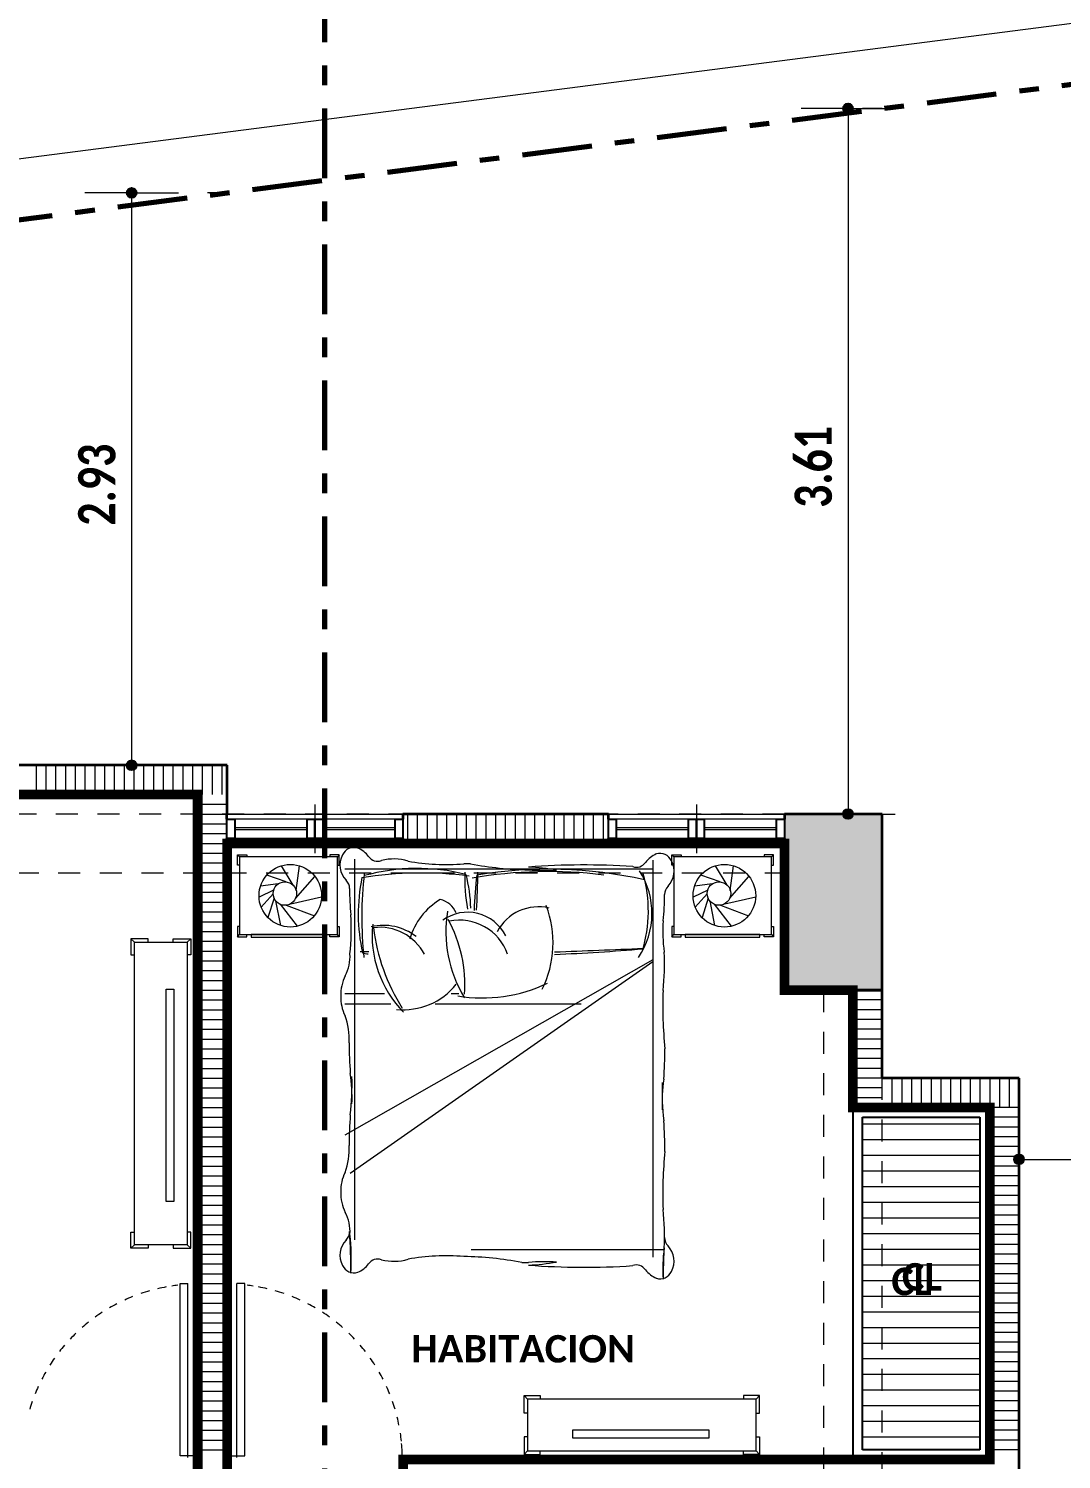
# Model space of a CAD drawing. Header units: metres. Extents: x -144 to 1000, y -717 to 29.
# Drawn here: x 655.69 to 660.97, y -551.66 to -544.35 of the extents above; entities that cross this region are included whole.
import ezdxf

# ---------------------------------------------------------------- set-up
doc = ezdxf.new("R2010")
doc.units = ezdxf.units.M
doc.linetypes.add('basculante modificado', pattern=[0.18, 0.1125, -0.0675])
doc.linetypes.add('Dash Dot 3_16_', pattern=[0.595313, 0.357187, -0.119063, 0, -0.119063])
doc.layers.get('0').update_dxf_attribs({"color": 1})
doc.layers.add('00-MEDICION', color=30, linetype='Continuous')
for name, color, linetype, lineweight in [('A-ANNO-DIMS', 1, 'Continuous', 9), ('A-DETL', 1, 'Continuous', 9), ('A-DETL-GENF', 1, 'Continuous', 9), ('A-DETL-THIN', 1, 'Continuous', 9), ('A-DOOR', 1, 'Continuous', 9), ('A-GENM', 1, 'Continuous', 9), ('A-GLAZ', 1, 'Continuous', 9), ('A-WALL', 4, 'Continuous', 9), ('G-ANNO-SYMB', 1, 'Continuous', 9), ('G-ANNO-TEXT', 2, 'Continuous', 9), ('I-FURN', 2, 'Continuous', 9), ('S-COLS', 7, 'Continuous', 9)]:
    doc.layers.add(name, color=color, linetype=linetype, lineweight=lineweight)
doc.layers.add('A-WALL-PATT', color=7, linetype='Continuous', lineweight=35, true_color=0x9c9c9c)
doc.styles.add('Calibri_B', font='calibrib.ttf', dxfattribs={"height": 0.165})
doc.styles.add('Calibri_B_7', font='calibrib.ttf', dxfattribs={"width": 0.8, "height": 0.18})

# ---------------------------------------------------------------- blocks, each defined once
blk = doc.blocks.new('A')
at = {"layer": 'S-COLS', "true_color": 0x5b5b5b}
h = blk.add_hatch(color=251, dxfattribs=at)
h.paths.add_polyline_path([(659.0008, -507.3486), (659.0008, -506.4486), (658.5008, -506.4486), (658.5008, -507.3486), (658.91, -507.3486)])
h.paths.add_polyline_path([(640.762, -507.3486), (641.201, -507.3486), (641.201, -506.4486), (640.701, -506.4486), (640.701, -507.3486), (640.7571, -507.3486)])
h.paths.add_polyline_path([(648.401, -507.3485), (648.901, -507.3485), (648.901, -506.4485), (648.401, -506.4485), (648.401, -507.2508)])
h.paths.add_polyline_path([(648.401, -499.6485), (648.901, -499.6485), (648.901, -498.7485), (648.401, -498.7485), (648.401, -499.4985)])
h.paths.add_polyline_path([(644.6008, -499.6485), (646.601, -499.6485), (646.6006, -499.1486), (644.9008, -499.1486), (644.9008, -496.9986), (646.6011, -496.9986), (646.6006, -496.4986), (644.6008, -496.4986), (644.6008, -499.5013)])
h.paths.add_polyline_path([(641.201, -499.6485), (641.201, -498.9486), (640.701, -498.9486), (640.701, -499.6485), (640.9884, -499.6485)])
h.paths.add_polyline_path([(655.2011, -499.6485), (655.2011, -496.4985), (654.7011, -496.4985), (654.7011, -499.6485), (655.112, -499.6485)])
h.paths.add_polyline_path([(659.0011, -499.6485), (659.0011, -498.9486), (658.6011, -498.9486), (658.6011, -499.6485)])
h.paths.add_polyline_path([(648.4011, -497.3986), (648.9011, -497.3986), (648.9011, -496.4986), (648.4011, -496.4986), (648.4011, -496.5279)])
h.paths.add_polyline_path([(641.2008, -497.1986), (641.2008, -496.4975), (640.7008, -496.4986), (640.7008, -497.1986), (640.9884, -497.1986)])
h.paths.add_polyline_path([(659.0011, -497.1986), (659.0011, -496.4975), (658.6011, -496.4975), (658.6011, -497.1986), (658.8767, -497.1986)])
h.paths.add_polyline_path([(658.501, -488.4986), (659.001, -488.4986), (659.001, -487.5986), (658.501, -487.5986), (658.501, -487.7238)])
h.paths.add_polyline_path([(648.476, -488.4986), (648.901, -488.4986), (648.901, -487.5986), (648.401, -487.5986), (648.401, -488.4986)])
h.paths.add_polyline_path([(641.801, -487.8986), (641.801, -487.3986), (640.901, -487.3986), (640.901, -487.8986), (641.6261, -487.8986)])
at = {"layer": 'A-ANNO-DIMS', "color": 5, "true_color": 0x0000ff}
blk.add_line((639.8814, -486.1415), (661.3568, -483.3777), dxfattribs=at)
at = {"layer": 'A-DETL', "color": 7, "linetype": 'Dash Dot 3_16_', "lineweight": 70}
blk.add_line((639.9207, -486.447), (661.3961, -483.6833), dxfattribs=at)
at = {"layer": 'A-DETL', "color": 253, "true_color": 0xb6b6b6}
for p, q in [((659.001, -483.9915), (658.901, -483.9915)), ((655.651, -484.4226), (655.551, -484.4226))]:
    blk.add_line(p, q, dxfattribs=at)
at = {"layer": 'A-DETL', "color": 7, "linetype": 'basculante modificado'}
for p, q in [((658.501, -487.5986), (648.901, -487.5986)), ((651.6009, -487.8986), (658.501, -487.8986)), ((658.701, -488.4986), (658.701, -496.4975)), ((659.001, -496.4975), (659.001, -488.4986))]:
    blk.add_line(p, q, dxfattribs=at)
at = {"layer": 'A-DETL-GENF', "lineweight": 25}
for p, q in [((655.6506, -487.6238), (655.6906, -487.6238)), ((655.6506, -487.7238), (655.6506, -487.6238)), ((655.6906, -487.6238), (655.6906, -487.7238)), ((656.0606, -487.6238), (656.1006, -487.6238)), ((656.0606, -487.7238), (656.0606, -487.6238)), ((656.1006, -487.6238), (656.1006, -487.7238)), ((656.1006, -487.6238), (656.1406, -487.6238)), ((656.1006, -487.7238), (656.1006, -487.6238)), ((656.1406, -487.6238), (656.1406, -487.7238)), ((656.5106, -487.6238), (656.5506, -487.6238)), ((656.5106, -487.7238), (656.5106, -487.6238)), ((656.5506, -487.6238), (656.5506, -487.7238)), ((657.601, -487.6238), (657.641, -487.6238)), ((657.601, -487.7238), (657.601, -487.6238)), ((657.641, -487.6238), (657.641, -487.7238)), ((658.011, -487.6238), (658.051, -487.6238)), ((658.011, -487.7238), (658.011, -487.6238)), ((658.051, -487.6238), (658.051, -487.7238)), ((658.051, -487.6238), (658.091, -487.6238)), ((658.051, -487.7238), (658.051, -487.6238)), ((658.091, -487.6238), (658.091, -487.7238)), ((658.461, -487.6238), (658.501, -487.6238)), ((658.461, -487.7238), (658.461, -487.6238)), ((658.501, -487.6238), (658.501, -487.7238)), ((655.6906, -487.7238), (655.6506, -487.7238)), ((656.1006, -487.7238), (656.0606, -487.7238)), ((656.1406, -487.7238), (656.1006, -487.7238)), ((656.5506, -487.7238), (656.5106, -487.7238)), ((657.641, -487.7238), (657.601, -487.7238)), ((658.051, -487.7238), (658.011, -487.7238)), ((658.091, -487.7238), (658.051, -487.7238)), ((658.501, -487.7238), (658.461, -487.7238))]:
    blk.add_line(p, q, dxfattribs=at)
at = {"layer": 'A-DETL-GENF'}
for p, q in [((656.0606, -487.6238), (655.6906, -487.6238)), ((656.5106, -487.6238), (656.1406, -487.6238)), ((658.011, -487.6238), (657.641, -487.6238)), ((658.461, -487.6238), (658.091, -487.6238)), ((656.0606, -487.6688), (655.6906, -487.6688)), ((656.0606, -487.6788), (655.6906, -487.6788)), ((656.0606, -487.7238), (655.6906, -487.7238)), ((656.5106, -487.6688), (656.1406, -487.6688)), ((656.5106, -487.6788), (656.1406, -487.6788)), ((656.5106, -487.7238), (656.1406, -487.7238)), ((658.011, -487.6688), (657.641, -487.6688)), ((658.011, -487.6788), (657.641, -487.6788)), ((658.011, -487.7238), (657.641, -487.7238)), ((658.461, -487.6688), (658.091, -487.6688)), ((658.461, -487.6788), (658.091, -487.6788)), ((658.461, -487.7238), (658.091, -487.7238))]:
    blk.add_line(p, q, dxfattribs=at)
at = {"layer": 'A-DETL-GENF', "color": 251, "true_color": 0x535353}
for p, q in [((658.9008, -489.1826), (659.5009, -489.1826)), ((658.9008, -489.2626), (659.5009, -489.2626)), ((658.9008, -489.3426), (659.5009, -489.3426)), ((658.9008, -489.4226), (659.5009, -489.4226)), ((658.9008, -489.5026), (659.5009, -489.5026)), ((658.9008, -489.5826), (659.5009, -489.5826)), ((658.9008, -489.6626), (659.5009, -489.6626)), ((658.9008, -489.7426), (659.5009, -489.7426)), ((658.9008, -489.8226), (659.5009, -489.8226)), ((658.9008, -489.9026), (659.5009, -489.9026)), ((658.9008, -489.9826), (659.5009, -489.9826)), ((658.9008, -490.0626), (659.5009, -490.0626)), ((658.9008, -490.1426), (659.5009, -490.1426)), ((658.9008, -490.2226), (659.5009, -490.2226)), ((658.9008, -490.3026), (659.5009, -490.3026)), ((658.9008, -490.3826), (659.5009, -490.3826)), ((658.9008, -490.4626), (659.5009, -490.4626)), ((658.9008, -490.5426), (659.5009, -490.5426)), ((658.9008, -490.6226), (659.5009, -490.6226)), ((658.9008, -490.7026), (659.5009, -490.7026)), ((658.9008, -490.7826), (659.5009, -490.7826))]:
    blk.add_line(p, q, dxfattribs=at)
at = {"layer": 'A-DETL-THIN'}
for p, q in [((659.5009, -489.1486), (658.9008, -489.1486)), ((658.9008, -489.1486), (658.9008, -490.8486)), ((658.9008, -489.1486), (658.9008, -490.8486)), ((659.5009, -489.1486), (658.9008, -489.1486)), ((659.5009, -490.8486), (659.5009, -489.1486)), ((659.5009, -490.8486), (659.5009, -489.1486)), ((658.9008, -490.8486), (659.5009, -490.8486)), ((658.9008, -490.8486), (659.5009, -490.8486))]:
    blk.add_line(p, q, dxfattribs=at)
at = {"layer": 'A-DOOR', "lineweight": 15}
for p, q in [((655.411, -489.9986), (655.451, -489.9986)), ((655.411, -490.8786), (655.411, -489.9986)), ((655.451, -490.8886), (655.451, -489.9986)), ((655.7413, -489.9986), (655.7013, -489.9986)), ((655.7013, -490.8886), (655.7013, -489.9986)), ((655.7413, -490.8786), (655.7413, -489.9986)), ((655.486, -490.8786), (655.411, -490.8786)), ((655.486, -490.8886), (655.486, -490.8786)), ((655.501, -490.8886), (655.486, -490.8886)), ((655.6513, -490.8886), (655.6663, -490.8886)), ((655.6663, -490.8786), (655.7413, -490.8786)), ((655.6663, -490.8886), (655.6663, -490.8786))]:
    blk.add_line(p, q, dxfattribs=at)
at = {"layer": 'A-DOOR'}
for centre, start, end in [((655.4995, -490.8965), 105.83157, 108.88574), ((655.4995, -490.8965), 100.25822, 103.15108), ((655.4995, -490.8965), 100.25822, 103.15108), ((655.4995, -490.8965), 96.45945, 98.44999), ((655.6528, -490.8965), 81.55001, 83.54055), ((655.6528, -490.8965), 76.84892, 79.74178), ((655.6528, -490.8965), 76.84892, 79.74178), ((655.6528, -490.8965), 71.11426, 74.16843), ((655.4995, -490.8965), 117.36602, 120.16222), ((655.4995, -490.8965), 111.72829, 114.55488), ((655.6528, -490.8965), 65.44512, 68.27171), ((655.6528, -490.8965), 59.83778, 62.63398), ((655.4995, -490.8965), 128.46716, 131.20973), ((655.4995, -490.8965), 122.94407, 125.71217), ((655.6528, -490.8965), 54.28783, 57.05593), ((655.6528, -490.8965), 48.79027, 51.53284), ((655.4995, -490.8965), 133.94059, 136.66048), ((655.6528, -490.8965), 43.33952, 46.05941), ((655.4995, -490.8965), 139.37018, 142.07048), ((655.6528, -490.8965), 37.92952, 40.62982), ((655.4995, -490.8965), 144.7622, 147.44619), ((655.6528, -490.8965), 32.55381, 35.2378), ((655.4995, -490.8965), 150.12331, 152.79443), ((655.6528, -490.8965), 27.20557, 29.87669), ((655.4995, -490.8965), 155.46046, 158.1223), ((655.6528, -490.8965), 21.8777, 24.53954), ((655.4995, -490.8965), 160.78086, 163.43707), ((655.6528, -490.8965), 16.56293, 19.21914), ((655.6528, -490.8965), 11.25383, 13.90814), ((655.6528, -490.8965), 5.94294, 8.59908), ((655.6528, -490.8965), 0, 5.13979)]:
    blk.add_arc(centre, 0.8947, start, end, dxfattribs=at)
at = {"layer": 'A-GENM', "lineweight": 25}
for p, q in [((659.5509, -489.0986), (658.8508, -489.0986)), ((658.8508, -489.0986), (658.8508, -490.8986)), ((659.5509, -490.8986), (659.5509, -489.0986)), ((658.9008, -489.1486), (659.5009, -489.1486)), ((658.9008, -490.8486), (658.9008, -489.1486)), ((659.5009, -489.1486), (659.5009, -490.8486)), ((659.5009, -490.8486), (658.9008, -490.8486))]:
    blk.add_line(p, q, dxfattribs=at)
at = {"layer": 'A-GLAZ'}
for p, q in [((656.1006, -487.5488), (656.1006, -487.7988)), ((658.051, -487.5488), (658.051, -487.7988)), ((655.6506, -487.7238), (655.6506, -487.6238)), ((656.1006, -487.6238), (655.6506, -487.6238)), ((656.1006, -487.7238), (656.1006, -487.6238)), ((656.1006, -487.7238), (656.1006, -487.6238)), ((656.5506, -487.6238), (656.1006, -487.6238)), ((656.5506, -487.7238), (656.5506, -487.6238)), ((657.601, -487.7238), (657.601, -487.6238)), ((658.051, -487.6238), (657.601, -487.6238)), ((658.051, -487.7238), (658.051, -487.6238)), ((658.051, -487.7238), (658.051, -487.6238)), ((658.501, -487.6238), (658.051, -487.6238)), ((658.501, -487.7238), (658.501, -487.6238)), ((655.6506, -487.7238), (656.1006, -487.7238)), ((656.1006, -487.7238), (656.5506, -487.7238)), ((657.601, -487.7238), (658.051, -487.7238)), ((658.051, -487.7238), (658.501, -487.7238))]:
    blk.add_line(p, q, dxfattribs=at)
at = {"layer": 'A-WALL', "lineweight": 35}
for p, q in [((655.651, -487.3488), (654.501, -487.3488)), ((655.651, -487.5988), (655.651, -487.3488)), ((654.501, -487.4988), (655.501, -487.4988)), ((655.501, -487.4988), (655.501, -491.0486)), ((655.6506, -487.6238), (655.6506, -487.5988)), ((655.6506, -487.5988), (655.651, -487.5988)), ((657.601, -487.5988), (656.5506, -487.5988)), ((656.5506, -487.5988), (656.5506, -487.6238)), ((657.601, -487.6238), (657.601, -487.5988)), ((655.6506, -487.7488), (655.6506, -487.7238)), ((656.5506, -487.7238), (656.5506, -487.7488)), ((657.601, -487.7488), (657.601, -487.7238)), ((655.651, -487.7488), (655.6506, -487.7488)), ((655.651, -490.8986), (655.651, -487.7488)), ((656.5506, -487.7488), (657.601, -487.7488)), ((658.851, -488.4986), (658.851, -489.0986)), ((659.001, -488.4986), (658.851, -488.4986)), ((659.001, -488.9486), (659.001, -488.4986)), ((659.7009, -488.9486), (659.001, -488.9486)), ((659.7009, -492.1986), (659.7009, -488.9486)), ((658.851, -489.0986), (659.5509, -489.0986)), ((659.5509, -489.0986), (659.5509, -490.8986))]:
    blk.add_line(p, q, dxfattribs=at)
at = {"layer": 'A-WALL'}
for p, q in [((655.651, -487.5988), (656.5506, -487.5988)), ((657.601, -487.5988), (658.501, -487.5988)), ((656.5506, -487.7488), (655.651, -487.7488)), ((658.501, -487.7488), (657.601, -487.7488))]:
    blk.add_line(p, q, dxfattribs=at)
at = {"layer": 'A-WALL-PATT', "color": 8, "lineweight": 5, "true_color": 0x727272}
for p, q in [((654.676, -487.4988), (654.676, -487.3488)), ((654.726, -487.4988), (654.726, -487.3488)), ((654.776, -487.4988), (654.776, -487.3488)), ((654.826, -487.4988), (654.826, -487.3488)), ((654.876, -487.4988), (654.876, -487.3488)), ((654.926, -487.4988), (654.926, -487.3488)), ((654.976, -487.4988), (654.976, -487.3488)), ((655.026, -487.4988), (655.026, -487.3488)), ((655.076, -487.4988), (655.076, -487.3488)), ((655.126, -487.4988), (655.126, -487.3488)), ((655.176, -487.4988), (655.176, -487.3488)), ((655.226, -487.4988), (655.226, -487.3488)), ((655.276, -487.4988), (655.276, -487.3488)), ((655.326, -487.4988), (655.326, -487.3488)), ((655.376, -487.4988), (655.376, -487.3488)), ((655.426, -487.4988), (655.426, -487.3488)), ((655.476, -487.4988), (655.476, -487.3488)), ((655.526, -487.4988), (655.526, -487.3488)), ((655.576, -487.4988), (655.576, -487.3488)), ((655.626, -487.4988), (655.626, -487.3488)), ((655.501, -487.5486), (655.6506, -487.5486)), ((655.501, -487.5986), (655.6506, -487.5986)), ((655.501, -487.6486), (655.6506, -487.6486)), ((656.5756, -487.7488), (656.5756, -487.5988)), ((656.6256, -487.7488), (656.6256, -487.5988)), ((656.6756, -487.7488), (656.6756, -487.5988)), ((656.7256, -487.7488), (656.7256, -487.5988)), ((656.7756, -487.7488), (656.7756, -487.5988)), ((656.8256, -487.7488), (656.8256, -487.5988)), ((656.8756, -487.7488), (656.8756, -487.5988)), ((656.9256, -487.7488), (656.9256, -487.5988)), ((656.9756, -487.7488), (656.9756, -487.5988)), ((657.0256, -487.7488), (657.0256, -487.5988)), ((657.0756, -487.7488), (657.0756, -487.5988)), ((657.1256, -487.7488), (657.1256, -487.5988)), ((657.1756, -487.7488), (657.1756, -487.5988)), ((657.2256, -487.7488), (657.2256, -487.5988)), ((657.2756, -487.7488), (657.2756, -487.5988)), ((657.3256, -487.7488), (657.3256, -487.5988)), ((657.3756, -487.7488), (657.3756, -487.5988)), ((657.4256, -487.7488), (657.4256, -487.5988)), ((657.4756, -487.7488), (657.4756, -487.5988)), ((657.5256, -487.7488), (657.5256, -487.5988)), ((657.5756, -487.7488), (657.5756, -487.5988)), ((655.501, -487.6986), (655.6506, -487.6986)), ((655.501, -487.7486), (655.6506, -487.7486)), ((655.501, -487.7986), (655.6506, -487.7986)), ((655.501, -487.8486), (655.6506, -487.8486)), ((655.501, -487.8986), (655.6506, -487.8986)), ((655.501, -487.9486), (655.6507, -487.9486)), ((655.501, -487.9986), (655.6507, -487.9986)), ((655.501, -488.0486), (655.6507, -488.0486)), ((655.501, -488.0986), (655.6507, -488.0986)), ((655.501, -488.1486), (655.6507, -488.1486)), ((655.501, -488.1986), (655.6507, -488.1986)), ((655.501, -488.2486), (655.6507, -488.2486)), ((655.501, -488.2986), (655.6507, -488.2986)), ((655.501, -488.3486), (655.6507, -488.3486)), ((655.501, -488.3986), (655.6507, -488.3986)), ((655.501, -488.4486), (655.6507, -488.4486)), ((655.501, -488.4986), (655.6507, -488.4986)), ((659.001, -488.4986), (658.851, -488.4986)), ((655.501, -488.5486), (655.6507, -488.5486)), ((655.501, -488.5986), (655.6507, -488.5986)), ((659.001, -488.5486), (658.851, -488.5486)), ((659.001, -488.5986), (658.851, -488.5986)), ((655.501, -488.6486), (655.6507, -488.6486)), ((659.001, -488.6486), (658.851, -488.6486)), ((655.501, -488.6986), (655.6508, -488.6986)), ((655.501, -488.7486), (655.6508, -488.7486)), ((659.001, -488.6986), (658.851, -488.6986)), ((659.001, -488.7486), (658.851, -488.7486)), ((655.501, -488.7986), (655.6508, -488.7986)), ((659.001, -488.7986), (658.851, -488.7986)), ((655.501, -488.8486), (655.6508, -488.8486)), ((659.001, -488.8486), (658.851, -488.8486)), ((655.501, -488.8986), (655.6508, -488.8986)), ((655.501, -488.9486), (655.6508, -488.9486)), ((659.001, -488.8986), (658.851, -488.8986)), ((659.001, -488.9486), (658.851, -488.9486)), ((659.0506, -488.9486), (659.0506, -489.0986)), ((659.1006, -488.9486), (659.1006, -489.0986)), ((659.1506, -488.9486), (659.1506, -489.0986)), ((659.2006, -488.9486), (659.2006, -489.0986)), ((659.2506, -488.9486), (659.2506, -489.0986)), ((659.3006, -488.9486), (659.3006, -489.0986)), ((659.3506, -488.9486), (659.3506, -489.0986)), ((659.4006, -488.9486), (659.4006, -489.0986)), ((659.4506, -488.9486), (659.4506, -489.0986)), ((659.5006, -488.9486), (659.5006, -489.0986)), ((659.5506, -488.9486), (659.5506, -489.0986)), ((659.6006, -488.9486), (659.6006, -489.0986)), ((659.6506, -488.9486), (659.6506, -489.0986)), ((659.7006, -488.9486), (659.7006, -489.0986)), ((655.501, -488.9986), (655.6508, -488.9986)), ((659.001, -488.9986), (658.851, -488.9986)), ((655.501, -489.0486), (655.6508, -489.0486)), ((655.501, -489.0986), (655.6508, -489.0986)), ((659.001, -489.0486), (658.851, -489.0486)), ((659.7009, -489.0986), (659.5509, -489.0986)), ((655.501, -489.1486), (655.6508, -489.1486)), ((659.7009, -489.1486), (659.5509, -489.1486)), ((655.501, -489.1986), (655.6508, -489.1986)), ((655.501, -489.2486), (655.6508, -489.2486)), ((659.7009, -489.1986), (659.5509, -489.1986)), ((659.7009, -489.2486), (659.5509, -489.2486)), ((655.501, -489.2986), (655.6508, -489.2986)), ((659.7009, -489.2986), (659.5509, -489.2986)), ((655.501, -489.3486), (655.6508, -489.3486)), ((655.501, -489.3986), (655.6508, -489.3986)), ((659.7009, -489.3486), (659.5509, -489.3486)), ((659.7009, -489.3986), (659.5509, -489.3986)), ((655.501, -489.4486), (655.6509, -489.4486)), ((659.7009, -489.4486), (659.5509, -489.4486)), ((655.501, -489.4986), (655.6509, -489.4986)), ((655.501, -489.5486), (655.6509, -489.5486)), ((659.7009, -489.4986), (659.5509, -489.4986)), ((659.7009, -489.5486), (659.5509, -489.5486)), ((655.501, -489.5986), (655.6509, -489.5986)), ((659.7009, -489.5986), (659.5509, -489.5986)), ((655.501, -489.6486), (655.6509, -489.6486)), ((655.501, -489.6986), (655.6509, -489.6986)), ((659.7009, -489.6486), (659.5509, -489.6486)), ((659.7009, -489.6986), (659.5509, -489.6986)), ((655.501, -489.7486), (655.6509, -489.7486)), ((659.7009, -489.7486), (659.5509, -489.7486)), ((655.501, -489.7986), (655.6509, -489.7986)), ((659.7009, -489.7986), (659.5509, -489.7986)), ((655.501, -489.8486), (655.6509, -489.8486)), ((655.501, -489.8986), (655.6509, -489.8986)), ((659.7009, -489.8486), (659.5509, -489.8486)), ((659.7009, -489.8986), (659.5509, -489.8986)), ((655.501, -489.9486), (655.6509, -489.9486)), ((659.7009, -489.9486), (659.5509, -489.9486)), ((655.501, -489.9986), (655.6509, -489.9986)), ((655.501, -490.0486), (655.6509, -490.0486)), ((659.7009, -489.9986), (659.5509, -489.9986)), ((659.7009, -490.0486), (659.5509, -490.0486)), ((655.501, -490.0986), (655.6509, -490.0986)), ((659.7009, -490.0986), (659.5509, -490.0986)), ((655.501, -490.1486), (655.6509, -490.1486)), ((655.501, -490.1986), (655.651, -490.1986)), ((659.7009, -490.1486), (659.5509, -490.1486)), ((659.7009, -490.1986), (659.5509, -490.1986)), ((655.501, -490.2486), (655.651, -490.2486)), ((659.7009, -490.2486), (659.5509, -490.2486)), ((655.501, -490.2986), (655.651, -490.2986)), ((655.501, -490.3486), (655.651, -490.3486)), ((659.7009, -490.2986), (659.5509, -490.2986)), ((659.7009, -490.3486), (659.5509, -490.3486)), ((655.501, -490.3986), (655.651, -490.3986)), ((659.7009, -490.3986), (659.5509, -490.3986)), ((655.501, -490.4486), (655.651, -490.4486)), ((655.501, -490.4986), (655.651, -490.4986)), ((659.7009, -490.4486), (659.5509, -490.4486)), ((659.7009, -490.4986), (659.5509, -490.4986)), ((655.501, -490.5486), (655.651, -490.5486)), ((659.7009, -490.5486), (659.5509, -490.5486)), ((655.501, -490.5986), (655.651, -490.5986)), ((655.501, -490.6486), (655.651, -490.6486)), ((659.7009, -490.5986), (659.5509, -490.5986)), ((659.7009, -490.6486), (659.5509, -490.6486)), ((655.501, -490.6986), (655.651, -490.6986)), ((659.7009, -490.6986), (659.5509, -490.6986)), ((655.501, -490.7486), (655.651, -490.7486)), ((659.7009, -490.7486), (659.5509, -490.7486)), ((655.501, -490.7986), (655.651, -490.7986)), ((655.501, -490.8486), (655.651, -490.8486)), ((659.7009, -490.7986), (659.5509, -490.7986)), ((659.7009, -490.8486), (659.5509, -490.8486))]:
    blk.add_line(p, q, dxfattribs=at)
at = {"layer": 'G-ANNO-SYMB', "linetype": 'Dash Dot 3_16_', "lineweight": 70}
blk.add_line((656.1488, -483.2954), (656.1488, -492.8766), dxfattribs=at)
at = {"layer": 'I-FURN'}
for p, q in [((655.7051, -487.8067), (655.7151, -487.8176)), ((655.7051, -487.8067), (655.7528, -487.8067)), ((655.7051, -487.8591), (655.7051, -487.8067)), ((655.7151, -487.8591), (655.7051, -487.8591)), ((655.7151, -487.8176), (655.7151, -488.2148)), ((656.2151, -487.8176), (655.7151, -487.8176)), ((655.7528, -487.8067), (655.7528, -487.8176)), ((655.9887, -487.962), (655.9297, -487.8625)), ((656.0047, -487.9896), (656.0215, -487.863)), ((656.1774, -487.8067), (656.1774, -487.8176)), ((656.225, -487.8067), (656.1774, -487.8067)), ((656.225, -487.8067), (656.2151, -487.8176)), ((656.2151, -488.2148), (656.2151, -487.8176)), ((656.2151, -487.8591), (656.225, -487.8591)), ((656.225, -487.8591), (656.225, -487.8067)), ((656.3026, -487.8297), (656.3026, -489.7757)), ((657.8276, -487.8347), (657.8276, -489.8645)), ((657.9249, -487.8067), (657.9348, -487.8176)), ((657.9249, -487.8067), (657.9725, -487.8067)), ((657.9249, -487.8591), (657.9249, -487.8067)), ((657.9348, -487.8591), (657.9249, -487.8591)), ((657.9348, -487.8176), (657.9348, -488.2148)), ((658.4348, -487.8176), (657.9348, -487.8176)), ((657.9725, -487.8067), (657.9725, -487.8176)), ((658.2084, -487.962), (658.1494, -487.8625)), ((658.2244, -487.9896), (658.2412, -487.863)), ((658.3971, -487.8067), (658.3971, -487.8176)), ((658.4447, -487.8067), (658.3971, -487.8067)), ((658.4447, -487.8067), (658.4348, -487.8176)), ((658.4348, -488.2148), (658.4348, -487.8176)), ((658.4348, -487.8591), (658.4447, -487.8591)), ((658.4447, -487.8591), (658.4447, -487.8067)), ((655.9533, -487.9452), (655.8544, -487.9105)), ((656.0009, -488.0305), (656.1002, -487.9169)), ((656.8987, -487.8809), (656.2538, -487.8809)), ((657.8276, -487.8809), (656.3828, -487.8809)), ((658.1731, -487.9452), (658.0741, -487.9105)), ((658.2206, -488.0305), (658.3199, -487.9169)), ((655.889, -487.988), (655.8148, -488.0234)), ((655.9119, -487.9559), (655.8225, -487.9664)), ((655.8867, -488.007), (655.8255, -488.0747)), ((658.1088, -487.988), (658.0345, -488.0234)), ((658.1316, -487.9559), (658.0422, -487.9664)), ((658.1064, -488.007), (658.0452, -488.0747)), ((655.8914, -488.0282), (655.8602, -488.1279)), ((655.8992, -488.0416), (655.9246, -488.168)), ((655.922, -488.0584), (656.0097, -488.1722)), ((655.954, -488.0644), (656.0978, -488.1181)), ((655.977, -488.0566), (656.1347, -488.0211)), ((658.1111, -488.0282), (658.08, -488.1279)), ((658.1189, -488.0416), (658.1443, -488.168)), ((658.1417, -488.0584), (658.2294, -488.1722)), ((658.1737, -488.0644), (658.3176, -488.1181)), ((658.1967, -488.0566), (658.3544, -488.0211)), ((655.1586, -488.2367), (655.1586, -488.3181)), ((655.2482, -488.2367), (655.1586, -488.2367)), ((655.1586, -488.2367), (655.1773, -488.2537)), ((655.2482, -488.2537), (655.2482, -488.2367)), ((655.3755, -488.2367), (655.4651, -488.2367)), ((655.3755, -488.2537), (655.3755, -488.2367)), ((655.4651, -488.2367), (655.4464, -488.2537)), ((655.4651, -488.2367), (655.4651, -488.3181)), ((655.7051, -488.1733), (655.7051, -488.2257)), ((655.7151, -488.1733), (655.7051, -488.1733)), ((655.7051, -488.2257), (655.7151, -488.2148)), ((655.7051, -488.2257), (655.7528, -488.2257)), ((655.7151, -488.2148), (656.2151, -488.2148)), ((655.7528, -488.2257), (655.7528, -488.2148)), ((656.1562, -488.2148), (655.774, -488.2148)), ((655.774, -488.2148), (655.774, -488.2275)), ((655.774, -488.2275), (656.1562, -488.2275)), ((656.1562, -488.2275), (656.1562, -488.2148)), ((656.1774, -488.2257), (656.1774, -488.2148)), ((656.225, -488.2257), (656.1774, -488.2257)), ((656.2151, -488.1733), (656.225, -488.1733)), ((656.225, -488.2257), (656.2151, -488.2148)), ((656.225, -488.1733), (656.225, -488.2257)), ((657.9249, -488.1733), (657.9249, -488.2257)), ((657.9348, -488.1733), (657.9249, -488.1733)), ((657.9249, -488.2257), (657.9348, -488.2148)), ((657.9249, -488.2257), (657.9725, -488.2257)), ((657.9348, -488.2148), (658.4348, -488.2148)), ((657.9725, -488.2257), (657.9725, -488.2148)), ((658.3759, -488.2148), (657.9937, -488.2148)), ((657.9937, -488.2148), (657.9937, -488.2275)), ((657.9937, -488.2275), (658.3759, -488.2275)), ((658.3759, -488.2275), (658.3759, -488.2148)), ((658.3971, -488.2257), (658.3971, -488.2148)), ((658.4447, -488.2257), (658.3971, -488.2257)), ((658.4348, -488.1733), (658.4447, -488.1733)), ((658.4348, -488.2148), (658.4447, -488.2257)), ((658.4447, -488.1733), (658.4447, -488.2257)), ((655.1773, -488.2537), (655.4464, -488.2537)), ((655.1773, -489.8004), (655.1773, -488.2537)), ((655.4464, -488.2537), (655.4464, -489.8004)), ((655.1586, -488.3181), (655.1773, -488.3181)), ((655.4651, -488.3181), (655.4464, -488.3181)), ((657.8276, -488.3433), (656.2538, -489.2397)), ((657.8276, -488.3532), (656.2807, -489.4367)), ((655.34, -488.4945), (655.3792, -488.4945)), ((655.34, -489.5786), (655.34, -488.4945)), ((655.3792, -488.4945), (655.3792, -489.5786)), ((656.4565, -488.5168), (656.2538, -488.5168)), ((656.8357, -488.5168), (656.7971, -488.5168)), ((656.4881, -488.5698), (656.2538, -488.5698)), ((657.4612, -488.5698), (656.7149, -488.5698)), ((655.3792, -489.5786), (655.34, -489.5786)), ((655.1586, -489.736), (655.1773, -489.736)), ((655.1586, -489.8174), (655.1586, -489.736)), ((655.4651, -489.736), (655.4464, -489.736)), ((655.4651, -489.8174), (655.4651, -489.736)), ((655.1586, -489.8174), (655.1773, -489.8004)), ((655.2482, -489.8174), (655.1586, -489.8174)), ((655.4464, -489.8004), (655.1773, -489.8004)), ((655.2482, -489.8004), (655.2482, -489.8174)), ((655.3755, -489.8004), (655.3755, -489.8174)), ((655.3755, -489.8174), (655.4651, -489.8174)), ((655.4651, -489.8174), (655.4464, -489.8004)), ((657.8827, -489.8263), (656.8987, -489.8263)), ((657.1704, -490.5715), (657.2519, -490.5715)), ((657.1704, -490.6611), (657.1704, -490.5715)), ((657.1704, -490.5715), (657.1874, -490.5902)), ((657.2519, -490.5715), (657.2519, -490.5902)), ((658.2918, -490.5715), (658.2918, -490.5902)), ((658.3733, -490.5715), (658.2918, -490.5715)), ((658.3733, -490.5715), (658.3563, -490.5902)), ((658.3733, -490.6611), (658.3733, -490.5715)), ((657.1874, -490.5902), (657.1874, -490.8539)), ((658.3563, -490.5902), (657.1874, -490.5902)), ((658.3563, -490.8539), (658.3563, -490.5902)), ((657.1874, -490.6611), (657.1704, -490.6611)), ((658.3563, -490.6611), (658.3733, -490.6611)), ((657.1704, -490.783), (657.1704, -490.8726)), ((657.1874, -490.783), (657.1704, -490.783)), ((657.4174, -490.7475), (657.4174, -490.7867)), ((658.1163, -490.7475), (657.4174, -490.7475)), ((657.4174, -490.7867), (658.1163, -490.7867)), ((658.1163, -490.7867), (658.1163, -490.7475)), ((658.3563, -490.783), (658.3733, -490.783)), ((658.3733, -490.783), (658.3733, -490.8726)), ((657.1704, -490.8726), (657.1874, -490.8539)), ((657.1874, -490.8539), (658.3563, -490.8539)), ((657.2519, -490.8726), (657.2519, -490.8539)), ((658.2918, -490.8726), (658.2918, -490.8539)), ((658.3733, -490.8726), (658.3563, -490.8539)), ((657.1704, -490.8726), (657.2519, -490.8726)), ((658.3733, -490.8726), (658.2918, -490.8726))]:
    blk.add_line(p, q, dxfattribs=at)
for centre, radius in [((655.9746, -488.016), 0.16), ((658.1943, -488.016), 0.16), ((655.9466, -488.0048), 0.06), ((658.1663, -488.0048), 0.06)]:
    blk.add_circle(centre, radius, dxfattribs=at)
for centre, radius, start, end in [((656.3006, -487.8336), 0.0644, 72.94183, 155.34484), ((656.2615, -487.9042), 0.1443, 38.04403, 66.29393), ((656.339, -487.8599), 0.1105, 151.27874, 224.21587), ((656.4214, -487.7839), 0.0559, 214.13559, 289.76892), ((656.5041, -488.0743), 0.2462, 72.81922, 105.00129), ((656.755, -486.8825), 0.9731, 259.4443, 267.79245), ((656.7756, -486.8824), 0.9742, 266.58351, 275.04736), ((656.8868, -488.7002), 0.8477, 89.3603, 91.72422), ((657.2171, -486.2057), 1.6778, 258.97749, 269.15234), ((657.4768, -491.5416), 3.683, 86.1316, 94.42669), ((657.1542, -488.8845), 1.0156, 79.66849, 87.83986), ((657.7442, -487.8143), 0.0559, 250.23108, 325.86441), ((657.9041, -487.9347), 0.1443, 113.70607, 141.95597), ((657.865, -487.8641), 0.0644, 24.65516, 107.05817), ((657.8266, -487.8903), 0.1105, 315.78413, 28.72126), ((656.2202, -487.9783), 0.0572, 358.5556, 46.2435), ((657.2316, -488.1088), 0.9098, 168.25655, 192.68249), ((658.3354, -488.127), 1.9954, 173.52926, 185.90649), ((656.6449, -489.8578), 1.9579, 82.83907, 98.93312), ((656.6236, -488.889), 1.0127, 75.75461, 105.53442), ((657.6446, -487.9384), 0.778, 176.87703, 190.83334), ((656.1303, -488.1016), 0.7676, 1.61243, 14.6566), ((657.2937, -490.2134), 2.3207, 82.98595, 99.67151), ((658.4847, -488.1166), 1.57, 172.44671, 179.05528), ((653.8948, -487.8905), 3.0385, 356.22382, 359.89372), ((657.2938, -490.1782), 2.2972, 77.61921, 99.15623), ((657.2783, -486.9129), 0.9742, 264.94263, 273.41649), ((657.4183, -488.1063), 0.4055, 326.16641, 32.49004), ((657.1148, -488.0947), 0.6905, 342.85913, 16.07365), ((657.5451, -487.9807), 1.2676, 179.95925, 186.03219), ((656.6205, -488.0111), 1.2676, 353.96781, 0.04075), ((657.9454, -488.0088), 0.0572, 133.7565, 181.4444), ((656.9113, -488.3267), 0.3369, 120.2878, 164.59824), ((656.7177, -488.1453), 0.1121, 21.67931, 77.8243), ((657.2434, -488.3107), 0.2382, 76.50973, 152.29583), ((656.7832, -488.2558), 0.5349, 333.49737, 20.69743), ((655.0762, -488.1846), 1.2103, 353.88003, 3.35046), ((656.9544, -488.2177), 0.5616, 174.18704, 224.47313), ((656.881, -488.3174), 0.2171, 26.15787, 125.83294), ((657.4219, -488.1988), 0.6518, 170.80231, 211.34581), ((656.1793, -488.4702), 0.6879, 355.85031, 28.95445), ((656.8407, -488.4002), 0.2591, 19.16577, 101.95874), ((658.6545, -488.2009), 0.7754, 175.81408, 187.64786), ((656.4517, -488.4363), 0.2687, 51.91879, 103.67035), ((656.4315, -488.437), 0.2596, 27.99994, 96.88737), ((657.3676, -488.0662), 0.9739, 186.66465, 212.61963), ((656.3177, -490.3569), 2.0543, 88.35002, 89.61519), ((656.6355, -486.7112), 1.6237, 259.65936, 260.67082), ((660.1246, -552.6432), 64.3987, 92.088342, 92.490604), ((656.8554, -477.2693), 11.0568, 272.44004, 274.78531), ((656.7964, -488.3718), 1.0916, 353.20909, 3.5535), ((656.0616, -488.3245), 0.2183, 332.54235, 2.84385), ((656.4519, -488.5216), 0.219, 153.87238, 182.03684), ((656.5518, -488.2506), 0.3482, 264.31868, 321.27219), ((656.9549, -487.7526), 0.7857, 260.93942, 295.21906), ((659.8606, -488.5839), 1.9819, 177.59874, 186.20107), ((656.4331, -488.5386), 0.2003, 177.35084, 206.95302), ((655.905, -488.7525), 0.3706, 357.67199, 19.39365), ((658.6491, -488.7571), 2.3738, 180.25053, 184.03123), ((655.5165, -488.7876), 2.3738, 355.96877, 359.74947), ((655.4127, -489.0511), 0.8777, 358.07696, 8.32269), ((654.9245, -488.9773), 1.3659, 353.33019, 1.54247), ((658.7529, -489.0815), 0.8777, 171.67731, 181.92304), ((659.2411, -489.0077), 1.3659, 178.45753, 186.66981), ((658.6491, -489.3028), 2.3738, 175.96877, 179.74947), ((655.5165, -489.3333), 2.3738, 0.25053, 4.03123), ((655.905, -489.3075), 0.3706, 340.60635, 2.32801), ((659.8606, -489.537), 1.9819, 173.79893, 182.40126), ((656.4331, -489.5213), 0.2003, 153.04698, 182.64916), ((656.4519, -489.5384), 0.219, 177.96316, 206.12762), ((656.7964, -489.7491), 1.0916, 356.4465, 6.79091), ((656.0616, -489.7355), 0.2183, 357.15615, 27.45765), ((656.2202, -489.7348), 0.0572, 313.7565, 1.4444), ((653.1012, -489.9446), 3.1832, 359.9735, 3.80556), ((655.0762, -489.8754), 1.2103, 356.64954, 6.11997), ((661.0644, -489.9751), 3.1832, 176.19444, 180.0265), ((657.9454, -489.7652), 0.0572, 178.5556, 226.2435), ((656.339, -489.8532), 0.1105, 135.78413, 208.72126), ((658.6545, -489.9199), 0.7754, 172.35214, 184.18592), ((657.8266, -489.8836), 0.1105, 331.27874, 44.21587), ((656.3006, -489.8794), 0.0644, 204.65516, 287.05817), ((656.2615, -489.8089), 0.1443, 293.70607, 321.95597), ((656.4214, -489.9292), 0.0559, 70.23108, 145.86441), ((656.5041, -489.6388), 0.2462, 254.99871, 287.18078), ((656.755, -490.8306), 0.9731, 92.20755, 100.5557), ((656.7756, -490.8307), 0.9742, 84.95264, 93.41649), ((656.8369, -491.5379), 1.6778, 78.97749, 89.16537), ((657.1671, -489.0434), 0.8477, 269.3603, 271.72422), ((657.1542, -488.8895), 1.0156, 272.16014, 280.33151), ((657.4768, -486.2324), 3.683, 265.57331, 273.8684), ((657.2783, -490.8611), 0.9742, 86.58351, 95.04736), ((657.7442, -489.9596), 0.0559, 34.13559, 109.76892), ((657.9041, -489.8393), 0.1443, 218.04403, 246.29393), ((657.865, -489.9099), 0.0644, 252.94183, 335.34484)]:
    blk.add_arc(centre, radius, start, end, dxfattribs=at)
at = {"layer": 'S-COLS', "lineweight": 35}
for p, q in [((659.001, -487.5986), (658.501, -487.5986)), ((658.501, -487.5986), (658.501, -487.6238)), ((659.001, -488.4986), (659.001, -487.5986)), ((658.501, -487.7238), (658.501, -488.4986)), ((658.501, -488.4986), (659.001, -488.4986))]:
    blk.add_line(p, q, dxfattribs=at)
at = {"layer": 'G-ANNO-TEXT', "style": 'Calibri_B'}
for s, p in [('CL', (659.048, -490.0578)), ('CL', (659.1019, -490.0342)), ('HABITACION', (656.5926, -490.4022))]:
    blk.add_text(s, height=0.14, dxfattribs=at).set_placement(p)
blk = doc.blocks.new('OOOO')
at = {"layer": 'A-ANNO-DIMS', "lineweight": 25, "true_color": 0x0000ff}
h = blk.add_hatch(color=5, dxfattribs=at)
edge = h.paths.add_edge_path()
edge.add_arc((614.4115, -488.2175), 0.025, 0, 360)
h = blk.add_hatch(color=5, dxfattribs=at)
edge = h.paths.add_edge_path()
edge.add_arc((610.7484, -488.6487), 0.025, 0, 360)
h = blk.add_hatch(color=5, dxfattribs=at)
edge = h.paths.add_edge_path()
edge.add_arc((610.7484, -491.5748), 0.025, 0, 360)
h = blk.add_hatch(color=5, dxfattribs=at)
edge = h.paths.add_edge_path()
edge.add_arc((614.4115, -491.8246), 0.025, 0, 360)
h = blk.add_hatch(color=5, dxfattribs=at)
edge = h.paths.add_edge_path()
edge.add_arc((615.2859, -493.59), 0.025, 0, 360)
at = {"layer": 'A-ANNO-DIMS', "color": 5, "true_color": 0x0000ff}
for p, q in [((614.4115, -488.2175), (614.1715, -488.2175)), ((614.4115, -488.2175), (614.4115, -491.8246)), ((614.4115, -488.2175), (614.6515, -488.2175)), ((610.7484, -488.6487), (610.5084, -488.6487)), ((610.7484, -488.6487), (610.7484, -491.5748)), ((610.7484, -488.6487), (610.9884, -488.6487)), ((610.7484, -491.5748), (610.5084, -491.5748)), ((610.7484, -491.5748), (610.9884, -491.5748)), ((614.4115, -491.8246), (614.1715, -491.8246)), ((614.4115, -491.8246), (614.6515, -491.8246)), ((615.2859, -493.59), (615.2859, -493.35)), ((615.2859, -493.59), (617.4479, -493.59)), ((615.2859, -493.59), (615.2859, -493.83))]:
    blk.add_line(p, q, dxfattribs=at)
at = {"layer": 'A-ANNO-DIMS', "color": 5, "lineweight": 25, "true_color": 0x0000ff}
for centre in [(614.4115, -488.2175), (610.7484, -488.6487), (610.7484, -491.5748), (614.4115, -491.8246), (615.2859, -493.59)]:
    blk.add_circle(centre, 0.025, dxfattribs=at)
at = {"layer": 'A-DETL', "color": 253, "true_color": 0xb6b6b6}
blk.add_line((614.586, -488.2175), (614.486, -488.2175), dxfattribs=at)
at = {"layer": 'A-DETL-GENF', "lineweight": 25}
blk.add_line((614.046, -491.8498), (614.086, -491.8498), dxfattribs=at)
at = {"layer": 'S-COLS', "lineweight": 35}
for p, q in [((614.586, -491.8246), (614.086, -491.8246)), ((614.086, -491.8246), (614.086, -491.8498))]:
    blk.add_line(p, q, dxfattribs=at)
at = {"layer": 'A-ANNO-DIMS', "color": 5, "true_color": 0x0000ff, "char_height": 0.19, "width": 0.572076, "attachment_point": 1, "rotation": 90, "line_spacing_factor": 1.158048, "style": 'Calibri_B_7'}
for s, insert in [('3.61', (614.1382, -490.2594)), ('2.93', (610.4751, -490.3501))]:
    blk.add_mtext(s, dxfattribs=dict(at, insert=insert))

msp = doc.modelspace()

# ---------------------------------------------------------------- linework, layer by layer
at = {"layer": '00-MEDICION', "const_width": 0.05}
for points in [[(653.1544, -551.814), (653.1544, -551.664), (652.5544, -551.664), (652.5544, -548.2643), (656.5544, -548.2643), (656.5544, -551.814)], [(656.7046, -551.814), (656.7046, -548.5143), (659.5544, -548.5143), (659.5544, -549.264), (659.9044, -549.264), (659.9044, -549.864), (660.6043, -549.864), (660.6043, -551.664), (657.6046, -551.664), (657.6046, -551.814)]]:
    msp.add_lwpolyline(points, dxfattribs=at)

# ---------------------------------------------------------------- block references
at = {"color": 3}
for name, p in [('A', (1.0534, -60.7655)), ('OOOO', (45.4684, -56.5395))]:
    msp.add_blockref(name, p, dxfattribs=at)

doc.saveas('drawing.dxf')
